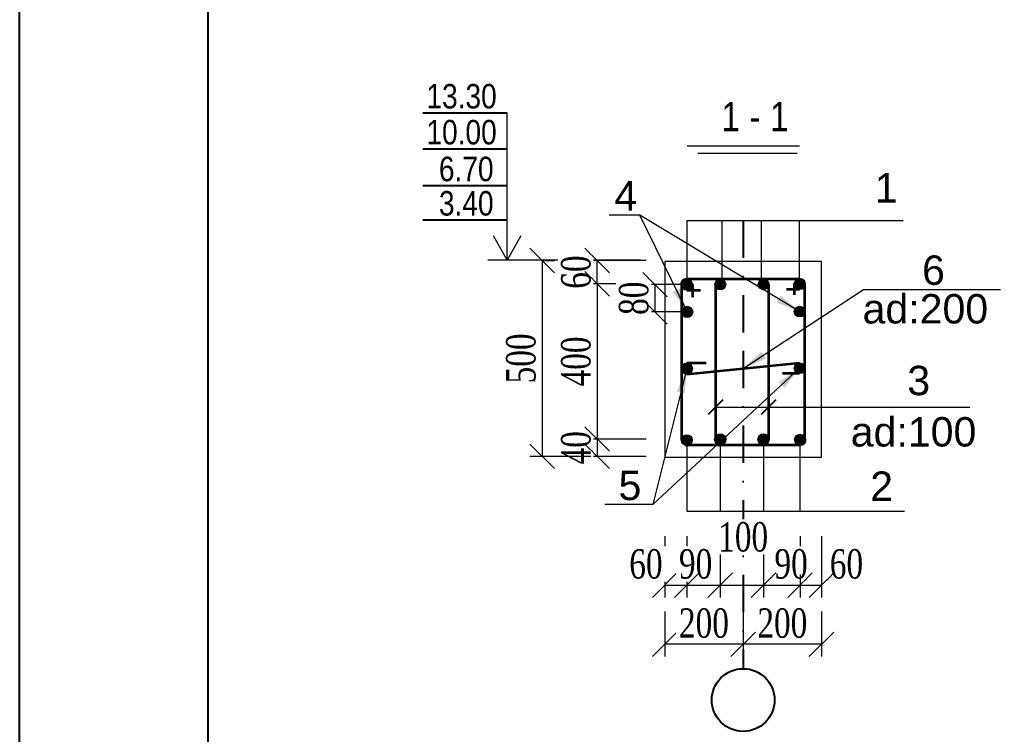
# Model space of a CAD drawing. Header units: millimetres. Extents: x -149347 to 251215, y -2929184 to -2541447.
# Drawn here: x 67574 to 77579, y -2815516 to -2808221 of the extents above; entities that cross this region are included whole.
import ezdxf

# ---------------------------------------------------------------- set-up
doc = ezdxf.new("R2010")
doc.units = ezdxf.units.MM
doc.linetypes.add('DASHDOTX2', pattern=[50.8, 25.4, -12.7, 0, -12.7])
doc.layers.add('APS_MADEIRA', color=35, linetype='Continuous', lineweight=15)
doc.styles.add('400', font='times.ttf', dxfattribs={"width": 0.75, "height": 300})
doc.styles.add('Arial', font='arial.ttf')
doc.styles.add('style1', font='A3TI(LA).TTF', dxfattribs={"height": 400})
doc.styles.add('style6', font='ARIALN.TTF', dxfattribs={"height": 300})
doc.styles.add('Times New  Roman', font='times.ttf')
doc.styles.add('yazitipi', font='ARIALN.TTF')
doc.dimstyles.new('DIM_100', dxfattribs={"dimscale": 100, "dimtxt": 250, "dimasz": 2.5, "dimexe": 1.25, "dimexo": 0.625, "dimtad": 1, "dimdec": 0, "dimtxsty": 'style1', "dimblk": 'OBLIQUE', "dimcen": 2.5, "dimdle": 1.25, "dimclrd": 251, "dimclre": 251, "dimaunit": 1, "dimadec": 3, "dimazin": 0, "dimtfac": 1, "dimtdec": 0, "dimtmove": 1, "dimatfit": 3, "dimfxl": 1.25, "dimlwd": 5, "dimlwe": 5, "dimarcsym": 0})
doc.dimstyles.new('sevda', dxfattribs={"dimscale": 100, "dimtxt": 2.8, "dimasz": 2.5, "dimexe": 1.25, "dimexo": 0.625, "dimtad": 1, "dimtxsty": 'yazitipi', "dimblk": 'OBLIQUE', "dimcen": 2.5, "dimclrd": 253, "dimclre": 253, "dimclrt": 73, "dimaunit": 1, "dimadec": 3, "dimazin": 0, "dimtfac": 1, "dimtmove": 1, "dimatfit": 3, "dimfxl": 1, "dimlwd": 9, "dimlwe": 9, "dimarcsym": 0})
doc.dimstyles.new('tebriz', dxfattribs={"dimtxt": 280, "dimasz": 150, "dimexe": 150, "dimexo": 0.625, "dimgap": 65, "dimtad": 1, "dimdec": 0, "dimdsep": 32, "dimtxsty": 'Times New  Roman', "dimblk": 'OBLIQUE', "dimcen": 0, "dimdle": 150, "dimclrd": 7, "dimclre": 256, "dimclrt": 256, "dimadec": 0, "dimazin": 0, "dimtfac": 1, "dimtdec": 0, "dimtmove": 0, "dimatfit": 3, "dimldrblk": 'OBLIQUE', "dimfxl": 1, "dimtolj": 1, "dimlwd": 15, "dimlwe": 9, "dimarcsym": 0})

# ---------------------------------------------------------------- blocks, each defined once
blk = doc.blocks.new('mekteb')
at = {"color": 0, "lineweight": 25}
blk.add_line((99643, -1849866), (99643, -1821466), dxfattribs=at)
at = {"color": 0, "lineweight": 25, "ltscale": 15}
blk.add_line((101643, -1849366), (101643, -1821966), dxfattribs=at)
blk = doc.blocks.new('_Oblique')
at = {"color": 0, "linetype": 'ByBlock', "lineweight": -2}
blk.add_line((-0.5, -0.5), (0.5, 0.5), dxfattribs=at)
blk = doc.blocks.new('*D804')
at = {"color": 251, "lineweight": 5, "ltscale": 50, "transparency": 16777216}
for p, q in [((73590, -2810917), (73340, -2810917)), ((73965, -2812502), (73340, -2812502))]:
    blk.add_line(p, q, dxfattribs=at)
at = {"color": 251, "linetype": 'ByBlock', "lineweight": 5, "ltscale": 50, "transparency": 16777216}
blk.add_line((73465, -2810915), (73465, -2812504), dxfattribs=at)
at = {"layer": 'Defpoints', "color": 0, "lineweight": 15, "ltscale": 50, "transparency": 16777216}
for p in [(73652, -2810917), (73465, -2812502), (74675, -2812502)]:
    blk.add_point(p, dxfattribs=at)
at = {"color": 251, "lineweight": 5, "ltscale": 50, "transparency": 16777216, "xscale": 250, "yscale": 250, "zscale": 250}
for p, rotation in [((73465, -2810917), 90), ((73465, -2812502), 270)]:
    blk.add_blockref('_Oblique', p, dxfattribs=dict(at, rotation=rotation))
at = {"color": 0, "lineweight": 15, "ltscale": 50, "transparency": 16777216, "insert": (73250, -2811710), "char_height": 300, "attachment_point": 5, "rotation": 90, "style": '400', "bg_fill": 3, "box_fill_scale": 1.1, "bg_fill_color": 9, "bg_fill_true_color": 13158600, "bg_fill_transparency": 0}
blk.add_mtext('400', dxfattribs=at)
blk = doc.blocks.new('*D805')
at = {"color": 251, "lineweight": 5, "ltscale": 50, "transparency": 16777216}
for p, q in [((73965, -2810679), (73340, -2810679)), ((73965, -2810917), (73340, -2810917))]:
    blk.add_line(p, q, dxfattribs=at)
at = {"color": 251, "linetype": 'ByBlock', "lineweight": 5, "ltscale": 50, "transparency": 16777216}
blk.add_line((73465, -2810918), (73465, -2810678), dxfattribs=at)
at = {"layer": 'Defpoints', "color": 0, "lineweight": 15, "ltscale": 50, "transparency": 16777216}
for p in [(74635, -2810679), (74685, -2810917)]:
    blk.add_point(p, dxfattribs=at)
at = {"color": 0, "lineweight": 15, "ltscale": 50, "transparency": 16777216, "insert": (73250, -2810798), "char_height": 300, "attachment_point": 5, "rotation": 90, "style": '400', "bg_fill": 3, "box_fill_scale": 1.1, "bg_fill_color": 9, "bg_fill_true_color": 13158600, "bg_fill_transparency": 0}
blk.add_mtext('60', dxfattribs=at)
at = {"layer": 'Defpoints', "color": 0, "lineweight": 15, "ltscale": 50, "transparency": 16777216}
blk.add_point((73465, -2810679), dxfattribs=at)
at = {"color": 251, "lineweight": 5, "ltscale": 50, "transparency": 16777216, "xscale": 250, "yscale": 250, "zscale": 250}
for p, rotation in [((73465, -2810679), 90), ((73465, -2810917), 270)]:
    blk.add_blockref('_Oblique', p, dxfattribs=dict(at, rotation=rotation))
blk = doc.blocks.new('*D806')
at = {"color": 251, "lineweight": 5, "ltscale": 50, "transparency": 16777216}
for p, q in [((73527, -2812502), (73340, -2812502)), ((73965, -2812679), (73340, -2812679))]:
    blk.add_line(p, q, dxfattribs=at)
at = {"color": 251, "linetype": 'ByBlock', "lineweight": 5, "ltscale": 50, "transparency": 16777216}
blk.add_line((73465, -2812501), (73465, -2812680), dxfattribs=at)
at = {"layer": 'Defpoints', "color": 0, "lineweight": 15, "ltscale": 50, "transparency": 16777216}
for p in [(73590, -2812502), (75275, -2812679)]:
    blk.add_point(p, dxfattribs=at)
at = {"color": 0, "lineweight": 15, "ltscale": 50, "transparency": 16777216, "insert": (73250, -2812591), "char_height": 300, "attachment_point": 5, "rotation": 90, "style": '400', "bg_fill": 3, "box_fill_scale": 1.1, "bg_fill_color": 9, "bg_fill_true_color": 13158600, "bg_fill_transparency": 0}
blk.add_mtext('40', dxfattribs=at)
at = {"layer": 'Defpoints', "color": 0, "lineweight": 15, "ltscale": 50, "transparency": 16777216}
blk.add_point((73465, -2812679), dxfattribs=at)
at = {"color": 251, "lineweight": 5, "ltscale": 50, "transparency": 16777216, "xscale": 250, "yscale": 250, "zscale": 250}
for p, rotation in [((73465, -2812502), 90), ((73465, -2812679), 270)]:
    blk.add_blockref('_Oblique', p, dxfattribs=dict(at, rotation=rotation))
blk = doc.blocks.new('*D807')
at = {"color": 251, "linetype": 'ByBlock', "lineweight": 5, "ltscale": 50, "transparency": 16777216}
blk.add_line((72904, -2810678), (72904, -2812680), dxfattribs=at)
at = {"color": 251, "lineweight": 5, "ltscale": 50, "transparency": 16777216}
for p, q in [((72904, -2810679), (73029, -2810679)), ((73402, -2812679), (72779, -2812679))]:
    blk.add_line(p, q, dxfattribs=at)
at = {"layer": 'Defpoints', "color": 0, "lineweight": 15, "ltscale": 50, "transparency": 16777216}
for p in [(72856, -2810679), (72904, -2812679), (73465, -2812679)]:
    blk.add_point(p, dxfattribs=at)
at = {"color": 251, "lineweight": 5, "ltscale": 50, "transparency": 16777216, "xscale": 250, "yscale": 250, "zscale": 250}
for p, rotation in [((72904, -2810679), 90), ((72904, -2812679), 270)]:
    blk.add_blockref('_Oblique', p, dxfattribs=dict(at, rotation=rotation))
at = {"color": 0, "lineweight": 15, "ltscale": 50, "transparency": 16777216, "insert": (72689, -2811679), "char_height": 300, "attachment_point": 5, "rotation": 90, "style": '400', "bg_fill": 3, "box_fill_scale": 1.1, "bg_fill_color": 9, "bg_fill_true_color": 13158600, "bg_fill_transparency": 0}
blk.add_mtext('500', dxfattribs=at)
blk = doc.blocks.new('*D808')
at = {"color": 251, "lineweight": 5, "ltscale": 50, "transparency": 16777216}
for p, q in [((74155, -2813493), (74155, -2814118)), ((74380, -2813493), (74380, -2814118))]:
    blk.add_line(p, q, dxfattribs=at)
at = {"color": 251, "linetype": 'ByBlock', "lineweight": 5, "ltscale": 50, "transparency": 16777216}
blk.add_line((74154, -2813993), (74381, -2813993), dxfattribs=at)
at = {"layer": 'Defpoints', "color": 0, "lineweight": 15, "ltscale": 50, "transparency": 16777216}
for p in [(74380, -2812737), (74155, -2812914), (74380, -2813993)]:
    blk.add_point(p, dxfattribs=at)
at = {"color": 251, "lineweight": 5, "ltscale": 50, "transparency": 16777216, "xscale": 250, "yscale": 250, "zscale": 250}
blk.add_blockref('_Oblique', (74380, -2813993), dxfattribs=at)
at = {"color": 0, "lineweight": 15, "ltscale": 50, "transparency": 16777216, "insert": (73963, -2813778), "char_height": 300, "attachment_point": 5, "style": '400', "bg_fill": 3, "box_fill_scale": 1.1, "bg_fill_color": 9, "bg_fill_true_color": 13158600, "bg_fill_transparency": 0}
blk.add_mtext('60', dxfattribs=at)
at = {"color": 251, "lineweight": 5, "ltscale": 50, "transparency": 16777216, "xscale": 250, "yscale": 250, "zscale": 250, "rotation": 180}
blk.add_blockref('_Oblique', (74155, -2813993), dxfattribs=at)
blk = doc.blocks.new('*D809')
at = {"color": 251, "lineweight": 5, "ltscale": 50, "transparency": 16777216}
for p, q in [((74721, -2813493), (74721, -2814118)), ((74380, -2813906), (74380, -2814118))]:
    blk.add_line(p, q, dxfattribs=at)
at = {"color": 251, "linetype": 'ByBlock', "lineweight": 5, "ltscale": 50, "transparency": 16777216}
blk.add_line((74378, -2813993), (74722, -2813993), dxfattribs=at)
at = {"layer": 'Defpoints', "color": 0, "lineweight": 15, "ltscale": 50, "transparency": 16777216}
for p in [(74721, -2812731), (74721, -2813993)]:
    blk.add_point(p, dxfattribs=at)
at = {"color": 0, "lineweight": 15, "ltscale": 50, "transparency": 16777216, "insert": (74470, -2813778), "char_height": 300, "attachment_point": 5, "style": '400', "bg_fill": 3, "box_fill_scale": 1.1, "bg_fill_color": 9, "bg_fill_true_color": 13158600, "bg_fill_transparency": 0}
blk.add_mtext('90', dxfattribs=at)
at = {"layer": 'Defpoints', "color": 0, "lineweight": 15, "ltscale": 50, "transparency": 16777216}
blk.add_point((74380, -2813843), dxfattribs=at)
at = {"color": 251, "lineweight": 5, "ltscale": 50, "transparency": 16777216, "xscale": 250, "yscale": 250, "zscale": 250, "rotation": 180}
blk.add_blockref('_Oblique', (74380, -2813993), dxfattribs=at)
at = {"color": 251, "lineweight": 5, "ltscale": 50, "transparency": 16777216, "xscale": 250, "yscale": 250, "zscale": 250}
blk.add_blockref('_Oblique', (74721, -2813993), dxfattribs=at)
blk = doc.blocks.new('*D810')
at = {"color": 251, "lineweight": 5, "ltscale": 50, "transparency": 16777216}
for p, q in [((75163, -2813493), (75163, -2814118)), ((74721, -2813759), (74721, -2814118))]:
    blk.add_line(p, q, dxfattribs=at)
at = {"color": 251, "linetype": 'ByBlock', "lineweight": 5, "ltscale": 50, "transparency": 16777216}
blk.add_line((74720, -2813993), (75164, -2813993), dxfattribs=at)
at = {"layer": 'Defpoints', "color": 0, "lineweight": 15, "ltscale": 50, "transparency": 16777216}
for p in [(75163, -2812614), (75163, -2813993)]:
    blk.add_point(p, dxfattribs=at)
at = {"color": 251, "lineweight": 5, "ltscale": 50, "transparency": 16777216, "xscale": 250, "yscale": 250, "zscale": 250, "rotation": 180}
blk.add_blockref('_Oblique', (74721, -2813993), dxfattribs=at)
at = {"color": 251, "lineweight": 5, "ltscale": 50, "transparency": 16777216, "xscale": 250, "yscale": 250, "zscale": 250}
blk.add_blockref('_Oblique', (75163, -2813993), dxfattribs=at)
at = {"color": 0, "lineweight": 15, "ltscale": 50, "transparency": 16777216, "insert": (74955, -2813502), "char_height": 300, "attachment_point": 5, "style": '400', "bg_fill": 3, "box_fill_scale": 1.1, "bg_fill_color": 9, "bg_fill_true_color": 13158600, "bg_fill_transparency": 0}
blk.add_mtext('100', dxfattribs=at)
at = {"layer": 'Defpoints', "color": 0, "lineweight": 15, "ltscale": 50, "transparency": 16777216}
blk.add_point((74721, -2813696), dxfattribs=at)
blk = doc.blocks.new('*D811')
at = {"color": 251, "lineweight": 5, "ltscale": 50, "transparency": 16777216}
for p, q in [((75535, -2813493), (75535, -2814118)), ((75163, -2813824), (75163, -2814118))]:
    blk.add_line(p, q, dxfattribs=at)
at = {"color": 251, "linetype": 'ByBlock', "lineweight": 5, "ltscale": 50, "transparency": 16777216}
blk.add_line((75161, -2813993), (75536, -2813993), dxfattribs=at)
at = {"layer": 'Defpoints', "color": 0, "lineweight": 15, "ltscale": 50, "transparency": 16777216}
for p in [(75535, -2812733), (75163, -2813761)]:
    blk.add_point(p, dxfattribs=at)
at = {"color": 0, "lineweight": 15, "ltscale": 50, "transparency": 16777216, "insert": (75444, -2813778), "char_height": 300, "attachment_point": 5, "style": '400', "bg_fill": 3, "box_fill_scale": 1.1, "bg_fill_color": 9, "bg_fill_true_color": 13158600, "bg_fill_transparency": 0}
blk.add_mtext('90', dxfattribs=at)
at = {"layer": 'Defpoints', "color": 0, "lineweight": 15, "ltscale": 50, "transparency": 16777216}
blk.add_point((75535, -2813993), dxfattribs=at)
at = {"color": 251, "lineweight": 5, "ltscale": 50, "transparency": 16777216, "xscale": 250, "yscale": 250, "zscale": 250, "rotation": 180}
blk.add_blockref('_Oblique', (75163, -2813993), dxfattribs=at)
at = {"color": 251, "lineweight": 5, "ltscale": 50, "transparency": 16777216, "xscale": 250, "yscale": 250, "zscale": 250}
blk.add_blockref('_Oblique', (75535, -2813993), dxfattribs=at)
blk = doc.blocks.new('*D812')
at = {"color": 251, "lineweight": 5, "ltscale": 50, "transparency": 16777216}
for p, q in [((75755, -2813493), (75755, -2814118)), ((75535, -2813885), (75535, -2814118))]:
    blk.add_line(p, q, dxfattribs=at)
at = {"color": 251, "linetype": 'ByBlock', "lineweight": 5, "ltscale": 50, "transparency": 16777216}
blk.add_line((75534, -2813993), (75756, -2813993), dxfattribs=at)
at = {"layer": 'Defpoints', "color": 0, "lineweight": 15, "ltscale": 50, "transparency": 16777216}
for p in [(75755, -2812914), (75535, -2813822), (75755, -2813993)]:
    blk.add_point(p, dxfattribs=at)
at = {"color": 251, "lineweight": 5, "ltscale": 50, "transparency": 16777216, "xscale": 250, "yscale": 250, "zscale": 250, "rotation": 180}
blk.add_blockref('_Oblique', (75535, -2813993), dxfattribs=at)
at = {"color": 0, "lineweight": 15, "ltscale": 50, "transparency": 16777216, "insert": (76009, -2813778), "char_height": 300, "attachment_point": 5, "style": '400', "bg_fill": 3, "box_fill_scale": 1.1, "bg_fill_color": 9, "bg_fill_true_color": 13158600, "bg_fill_transparency": 0}
blk.add_mtext('60', dxfattribs=at)
at = {"color": 251, "lineweight": 5, "ltscale": 50, "transparency": 16777216, "xscale": 250, "yscale": 250, "zscale": 250}
blk.add_blockref('_Oblique', (75755, -2813993), dxfattribs=at)
blk = doc.blocks.new('*D813')
at = {"color": 251, "lineweight": 5, "ltscale": 50, "transparency": 16777216}
for p, q in [((74955, -2814261), (74955, -2814722)), ((75755, -2814261), (75755, -2814722))]:
    blk.add_line(p, q, dxfattribs=at)
at = {"color": 251, "linetype": 'ByBlock', "lineweight": 5, "ltscale": 50, "transparency": 16777216}
blk.add_line((75756, -2814597), (74954, -2814597), dxfattribs=at)
at = {"layer": 'Defpoints', "color": 0, "lineweight": 15, "ltscale": 50, "transparency": 16777216}
for p in [(74955, -2814199), (75755, -2814199), (74955, -2814597)]:
    blk.add_point(p, dxfattribs=at)
at = {"color": 251, "lineweight": 5, "ltscale": 50, "transparency": 16777216, "xscale": 250, "yscale": 250, "zscale": 250, "rotation": 180}
blk.add_blockref('_Oblique', (74955, -2814597), dxfattribs=at)
at = {"color": 251, "lineweight": 5, "ltscale": 50, "transparency": 16777216, "xscale": 250, "yscale": 250, "zscale": 250}
blk.add_blockref('_Oblique', (75755, -2814597), dxfattribs=at)
at = {"color": 0, "lineweight": 15, "ltscale": 50, "transparency": 16777216, "insert": (75355, -2814382), "char_height": 300, "attachment_point": 5, "style": '400', "bg_fill": 3, "box_fill_scale": 1.1, "bg_fill_color": 9, "bg_fill_true_color": 13158600, "bg_fill_transparency": 0}
blk.add_mtext('200', dxfattribs=at)
blk = doc.blocks.new('*D814')
at = {"color": 251, "lineweight": 5, "ltscale": 50, "transparency": 16777216}
for p, q in [((74155, -2814261), (74155, -2814722)), ((74955, -2814261), (74955, -2814722))]:
    blk.add_line(p, q, dxfattribs=at)
at = {"color": 251, "linetype": 'ByBlock', "lineweight": 5, "ltscale": 50, "transparency": 16777216}
blk.add_line((74956, -2814597), (74154, -2814597), dxfattribs=at)
at = {"layer": 'Defpoints', "color": 0, "lineweight": 15, "ltscale": 50, "transparency": 16777216}
for p in [(74155, -2814199), (74955, -2814199), (74155, -2814597)]:
    blk.add_point(p, dxfattribs=at)
at = {"color": 251, "lineweight": 5, "ltscale": 50, "transparency": 16777216, "xscale": 250, "yscale": 250, "zscale": 250, "rotation": 180}
blk.add_blockref('_Oblique', (74155, -2814597), dxfattribs=at)
at = {"color": 251, "lineweight": 5, "ltscale": 50, "transparency": 16777216, "xscale": 250, "yscale": 250, "zscale": 250}
blk.add_blockref('_Oblique', (74955, -2814597), dxfattribs=at)
at = {"color": 0, "lineweight": 15, "ltscale": 50, "transparency": 16777216, "insert": (74555, -2814382), "char_height": 300, "attachment_point": 5, "style": '400', "bg_fill": 3, "box_fill_scale": 1.1, "bg_fill_color": 9, "bg_fill_true_color": 13158600, "bg_fill_transparency": 0}
blk.add_mtext('200', dxfattribs=at)
blk = doc.blocks.new('*D815')
at = {"color": 251, "lineweight": 5, "ltscale": 50, "transparency": 16777216}
for p, q in [((74317, -2810926), (73930, -2810926)), ((74317, -2811205), (73930, -2811205))]:
    blk.add_line(p, q, dxfattribs=at)
at = {"color": 251, "linetype": 'ByBlock', "lineweight": 5, "ltscale": 50, "transparency": 16777216}
blk.add_line((74055, -2810925), (74055, -2811206), dxfattribs=at)
at = {"layer": 'Defpoints', "color": 0, "lineweight": 15, "ltscale": 50, "transparency": 16777216}
for p in [(74380, -2810926), (74380, -2811205)]:
    blk.add_point(p, dxfattribs=at)
at = {"color": 0, "lineweight": 15, "ltscale": 50, "transparency": 16777216, "insert": (73840, -2811065), "char_height": 300, "attachment_point": 5, "rotation": 90, "style": '400', "bg_fill": 3, "box_fill_scale": 1.1, "bg_fill_color": 9, "bg_fill_true_color": 13158600, "bg_fill_transparency": 0}
blk.add_mtext('{\\fTimes New Roman|b0|i0|c238|p18;80}', dxfattribs=at)
at = {"layer": 'Defpoints', "color": 0, "lineweight": 15, "ltscale": 50, "transparency": 16777216}
blk.add_point((74055, -2811205), dxfattribs=at)
at = {"color": 251, "lineweight": 5, "ltscale": 50, "transparency": 16777216, "xscale": 250, "yscale": 250, "zscale": 250}
for p, rotation in [((74055, -2810926), 90), ((74055, -2811205), 270)]:
    blk.add_blockref('_Oblique', p, dxfattribs=dict(at, rotation=rotation))

msp = doc.modelspace()

# ---------------------------------------------------------------- hatches: boundary and pattern name
at = {"lineweight": 15, "ltscale": 15}
h = msp.add_hatch(color=7, dxfattribs=at)
h.dxf.hatch_style = 1
edge = h.paths.add_edge_path()
edge.add_arc((74379.68067, -2810926.07148), 57.78531, 0, 360)
h = msp.add_hatch(color=7, dxfattribs=at)
h.dxf.hatch_style = 1
edge = h.paths.add_edge_path()
edge.add_arc((74721.84899, -2810924.2061), 54.7577, 0, 360)
h = msp.add_hatch(color=7, dxfattribs=at)
h.dxf.hatch_style = 1
edge = h.paths.add_edge_path()
edge.add_arc((75163.49524, -2810924.2061), 53.67568, 0, 360)
h = msp.add_hatch(color=7, dxfattribs=at)
h.dxf.hatch_style = 1
edge = h.paths.add_edge_path()
edge.add_arc((75530.73846, -2810922.75728), 54.4711, 0, 360)
h = msp.add_hatch(color=7, dxfattribs=at)
h.dxf.hatch_style = 1
edge = h.paths.add_edge_path()
edge.add_arc((75530.73846, -2811201.40197), 54.4711, 0, 360)
h = msp.add_hatch(color=7, dxfattribs=at)
h.dxf.hatch_style = 1
edge = h.paths.add_edge_path()
edge.add_arc((75530.73846, -2811780.03229), 54.4711, 0, 360)
h = msp.add_hatch(color=7, dxfattribs=at)
h.dxf.hatch_style = 1
edge = h.paths.add_edge_path()
edge.add_arc((74379.68067, -2812511.6545), 54.4711, 0, 360)
h = msp.add_hatch(color=7, dxfattribs=at)
h.dxf.hatch_style = 1
edge = h.paths.add_edge_path()
edge.add_arc((74720.86894, -2812504.91361), 57.1346, 0, 360)
h = msp.add_hatch(color=7, dxfattribs=at)
h.dxf.hatch_style = 1
edge = h.paths.add_edge_path()
edge.add_arc((75162.51519, -2812504.91361), 57.1346, 0, 360)
h = msp.add_hatch(color=7, dxfattribs=at)
h.dxf.hatch_style = 1
edge = h.paths.add_edge_path()
edge.add_arc((75534.87933, -2812507.57711), 54.4711, 0, 360)

# ---------------------------------------------------------------- linework, layer by layer
at = {"color": 7}
for p, q in [((71685.62895, -2809172.48486), (72547.47187, -2809172.48486)), ((71685.62895, -2809539.51022), (72547.47187, -2809539.51022)), ((71685.62895, -2809915.03364), (72547.47187, -2809915.03364)), ((71685.62895, -2810265.68654), (72547.47187, -2810265.68654))]:
    msp.add_line(p, q, dxfattribs=at)
at = {"lineweight": 9}
for p, q in [((74383.27112, -2809509.65457), (75529.61193, -2809509.65457)), ((74493.74272, -2809584.69195), (75504.73284, -2809584.69195))]:
    msp.add_line(p, q, dxfattribs=at)
at = {"color": 252, "linetype": 'DASHDOTX2', "ltscale": 15, "true_color": 0xa97986}
for p, q in [((74955.20956, -2810271.74494), (74955.20956, -2811601.47853)), ((74955.20956, -2811601.47853), (74955.20956, -2814845.61512))]:
    msp.add_line(p, q, dxfattribs=at)
at = {"color": 7, "lineweight": 15, "ltscale": 15}
for p, q in [((74155.20956, -2810688.24588), (74155.20956, -2812688.24588)), ((75755.20956, -2810688.24588), (74155.20956, -2810688.24588)), ((75755.20956, -2811601.47853), (75755.20956, -2810688.24588)), ((75755.20956, -2812688.24588), (75755.20956, -2811601.47853)), ((74155.20956, -2812688.24588), (75755.20956, -2812688.24588))]:
    msp.add_line(p, q, dxfattribs=at)
at = {"color": 7, "lineweight": 35, "ltscale": 15}
for p, q in [((74325.20956, -2810906.78314), (74325.20956, -2811601.47853)), ((74437.1938, -2810920.46963), (74437.1938, -2811054.35193)), ((74671.45527, -2810924.2061), (74671.45527, -2811601.47853)), ((75213.88895, -2810924.2061), (75213.88895, -2811601.47853)), ((75476.9502, -2810914.15934), (75476.9502, -2811029.18995)), ((75585.20956, -2811601.47853), (75585.20956, -2810926.07148)), ((74379.68055, -2810983.85679), (74521.40146, -2810983.85679)), ((75530.73846, -2810977.22839), (75396.87775, -2810977.22839)), ((74325.20956, -2811601.47853), (74325.20956, -2812511.6545)), ((74671.45527, -2811601.47853), (74671.45527, -2812509.78911)), ((75213.88895, -2811601.47853), (75213.88895, -2812509.78911)), ((75585.20956, -2812511.6545), (75585.20956, -2811601.47853)), ((74359.00278, -2812562.04821), (75534.87933, -2812562.04821))]:
    msp.add_line(p, q, dxfattribs=at)
msp.add_lwpolyline([(75530.73846, -2811834.5034), (75356.14525, -2811834.5034)], dxfattribs=at)
at = {"color": 7, "lineweight": 15, "ltscale": 15}
for centre, radius in [((74379.68067, -2810926.07148), 57.78531), ((74721.84899, -2810924.2061), 54.7577), ((75163.49524, -2810924.2061), 53.67568), ((75530.73846, -2810922.75728), 54.4711), ((75530.73846, -2811201.40197), 54.4711), ((75530.73846, -2811780.03229), 54.4711), ((74379.68067, -2812511.6545), 54.4711), ((74720.86894, -2812504.91361), 57.1346), ((75162.51519, -2812504.91361), 57.1346), ((75534.87933, -2812507.57711), 54.4711)]:
    msp.add_circle(centre, radius, dxfattribs=at)
msp.add_circle((74955.20956, -2815165.61512), 320)
at = {"layer": 'APS_MADEIRA', "color": 7, "lineweight": 9, "ltscale": 25}
for p, q in [((74384.12799, -2810906.62813), (74384.12799, -2810271.74494)), ((74384.12799, -2810271.74494), (76588.63841, -2810271.74494)), ((74741.99673, -2810907.61916), (74741.99673, -2810271.74494)), ((75143.64008, -2810908.70117), (75143.64008, -2810271.74494)), ((75530.73846, -2810909.77093), (75530.73846, -2810271.74494)), ((74379.68067, -2812566.12561), (74379.68067, -2813238.62155)), ((74720.86894, -2812562.04821), (74720.86894, -2813234.54416)), ((75162.51537, -2812562.04821), (75162.51537, -2813234.54416)), ((75534.87933, -2812562.04821), (75534.87933, -2813234.54416)), ((74379.68067, -2813238.62155), (76602.18375, -2813238.62155))]:
    msp.add_line(p, q, dxfattribs=at)
at = {"layer": 'APS_MADEIRA', "color": 7, "lineweight": 15, "ltscale": 25}
for p, q in [((73904.12002, -2810677.62138), (72350.876, -2810677.62138)), ((75530.73846, -2810868.28618), (75530.73846, -2810868.28616))]:
    msp.add_line(p, q, dxfattribs=at)
at = {"layer": 'APS_MADEIRA', "color": 7, "lineweight": 30, "ltscale": 25}
for centre, radius, start, end in [((74379.68067, -2810926.07148), 57.78531, 90, 180), ((75530.73846, -2810922.75728), 54.4711, 0, 90), ((75534.87933, -2812507.57711), 54.4711, 270, 0)]:
    msp.add_arc(centre, radius, start, end, dxfattribs=at)

# ---------------------------------------------------------------- block references
at = {"lineweight": 15, "xscale": 0.962501317234829, "yscale": 0.962501317234829, "zscale": 0.962501317234829}
msp.add_blockref('mekteb', (-28332.96186, -1045809.23759), dxfattribs=at)

# ---------------------------------------------------------------- texts
at = {"lineweight": 9, "char_height": 250, "width": 23109.777632, "attachment_point": 1, "style": 'style6'}
for s, insert in [('{\\fArial Narrow|b0|i0|c238|p34;13.30}', (71724.07892, -2808877.87717)), ('{\\fArial Narrow|b0|i0|c238|p34;10.00}', (71724.07892, -2809244.90252)), ('{\\fArial Narrow|b0|i0|c238|p34;6.70}', (71851.41525, -2809620.42594)), ('3.{\\fArial Narrow|b0|i0|c238|p34;40}', (71851.41525, -2809971.07884))]:
    msp.add_mtext(s, dxfattribs=dict(at, insert=insert))
at = {"insert": (73298.78726, -2809061.0096), "char_height": 300, "width": 7294.1167988, "attachment_point": 1, "style": 'style6'}
msp.add_mtext('              {\\fArial Narrow|b0|i0|c238|p34; }1{\\fArial Narrow|b0|i0|c238|p34; }-{\\fArial Narrow|b0|i0|c238|p34; }1{\\fArial Narrow|b0|i0|c238|p34; }', dxfattribs=at)
at = {"layer": 'APS_MADEIRA', "color": 7, "lineweight": 9, "ltscale": 25, "style": 'Arial'}
for s, p in [('ad:200', (76173.01424, -2811322.23597)), ('ad:100', (76052.49782, -2812577.97596))]:
    msp.add_text(s, height=300, dxfattribs=at).set_placement(p)
at = {"layer": 'APS_MADEIRA', "color": 7, "lineweight": 9, "ltscale": 25, "char_height": 300, "attachment_point": 1, "style": 'Arial'}
for s, insert in [('  \\P1', (76297.51229, -2809287.77645)), ('{\\fArial|b0|i0|c238|p34;4}', (73640.78864, -2809869.8074)), ('{\\fArial|b0|i0|c238|p34;6}', (76780.10752, -2810628.21347)), ('3', (76629.38834, -2811754.32761)), (' \\P 2', (76134.72876, -2812332.94846))]:
    msp.add_mtext_dynamic_manual_height_columns(s, width=488.0335854, gutter_width=12.5, heights=[0], dxfattribs=dict(at, insert=insert))

# ---------------------------------------------------------------- leaders
at = {"color": 1, "lineweight": 15, "ltscale": 15}
msp.add_leader([(74955.20956, -2811783.34649), (76183.72175, -2810976.26711), (77579.18637, -2810976.26711)], dimstyle='sevda', override={"dimgap": 0.625, "dimtad": 0}, dxfattribs=at)
at = {"color": 2, "lineweight": 15, "ltscale": 15}
msp.add_leader([(75213.88895, -2812176.40201), (77269.15895, -2812176.40201)], dimstyle='tebriz', dxfattribs=at)

# ---------------------------------------------------------------- next in the draw order: dimensions: what is measured, and where the dimension line sits
at = {"color": 7, "lineweight": 15, "ltscale": 50}
for base, p1, p2, angle, text, picture, middle in [((73464.82198, -2812502.34192), (73652.32198, -2810916.69698), (74675.21864, -2812502.34192), 90, '400', '*D804', (73249.72645, -2811709.51945)), ((74955.20956, -2814596.71887), (75755.20956, -2814198.7878), (74955.20956, -2814198.7878), 180, '200', '*D813', (75355.20956, -2814381.62334))]:
    dim = msp.add_linear_dim(base=base, p1=p1, p2=p2, angle=angle, text=text, dimstyle='DIM_100', override={"dimscale": 1, "dimtxt": 300, "dimasz": 250, "dimexe": 125, "dimexo": 62.5, "dimgap": 62.5, "dimtxsty": '400', "dimcen": 250, "dimfxl": 500, "dimfxlon": 1, "dimtfill": 1, "dimtfillclr": 256, "dimarcsym": 1}, dxfattribs=at)
    dim.commit()
    dim.dimension.update_dxf_attribs({"geometry": picture, "text_midpoint": middle})

# ---------------------------------------------------------------- next in the draw order: hatches: boundary and pattern name
at = {"lineweight": 15, "ltscale": 15}
h = msp.add_hatch(color=7, dxfattribs=at)
h.dxf.hatch_style = 1
edge = h.paths.add_edge_path()
edge.add_arc((74382.99487, -2811204.71617), 57.78531, 0, 360)
h = msp.add_hatch(color=7, dxfattribs=at)
h.dxf.hatch_style = 1
edge = h.paths.add_edge_path()
edge.add_arc((74379.68067, -2811783.34649), 57.78531, 0, 360)

# ---------------------------------------------------------------- next in the draw order: linework, layer by layer
at = {"color": 7, "lineweight": 35, "ltscale": 15}
for points in [[(74379.68067, -2811841.1318), (75530.73846, -2811725.56119)], [(74379.68067, -2811725.56119), (74579.28016, -2811725.56119)]]:
    msp.add_lwpolyline(points, dxfattribs=at)
at = {"color": 7, "lineweight": 15, "ltscale": 15}
for centre in [(74382.99487, -2811204.71617), (74379.68067, -2811783.34649)]:
    msp.add_circle(centre, 57.78531, dxfattribs=at)

# ---------------------------------------------------------------- next in the draw order: dimensions: what is measured, and where the dimension line sits
at = {"color": 7, "lineweight": 15, "ltscale": 50}
for base, p1, p2, text, picture, middle in [((73464.82198, -2810678.87138), (74685.21864, -2810916.69698), (74635.01943, -2810678.87138), '60', '*D805', (73464.82198, -2810797.78418)), ((73464.82198, -2812678.87138), (73589.82198, -2812502.34192), (75275.37961, -2812678.87138), '40', '*D806', (73464.82198, -2812590.63761))]:
    dim = msp.add_linear_dim(base=base, p1=p1, p2=p2, angle=90, text=text, dimstyle='DIM_100', override={"dimscale": 1, "dimtxt": 300, "dimasz": 250, "dimexe": 125, "dimexo": 62.5, "dimgap": 62.5, "dimtxsty": '400', "dimcen": 250, "dimfxl": 500, "dimfxlon": 1, "dimtfill": 1, "dimtfillclr": 256, "dimarcsym": 1}, dxfattribs=at)
    dim.commit()
    dim.dimension.update_dxf_attribs({"geometry": picture, "text_midpoint": middle, "dimtype": 160})
dim = msp.add_linear_dim(base=(74155.20956, -2814596.71887), p1=(74955.20956, -2814198.7878), p2=(74155.20956, -2814198.7878), angle=180, text='200', dimstyle='DIM_100', override={"dimscale": 1, "dimtxt": 300, "dimasz": 250, "dimexe": 125, "dimexo": 62.5, "dimgap": 62.5, "dimtxsty": '400', "dimcen": 250, "dimfxl": 500, "dimfxlon": 1, "dimtfill": 1, "dimtfillclr": 256, "dimarcsym": 1}, dxfattribs=at)
dim.commit()
dim.dimension.update_dxf_attribs({"geometry": '*D814', "text_midpoint": (74555.20956, -2814381.62334)})

# ---------------------------------------------------------------- next in the draw order: leaders
at = {"color": 2, "lineweight": 15, "ltscale": 15}
msp.add_leader([(74671.45527, -2812176.40201), (77269.15895, -2812176.40201)], dimstyle='tebriz', dxfattribs=at)

# ---------------------------------------------------------------- next in the draw order: linework, layer by layer
at = {"color": 7, "lineweight": 35, "ltscale": 15}
msp.add_line((74379.68067, -2810868.28618), (75530.73846, -2810868.28618), dxfattribs=at)

# ---------------------------------------------------------------- next in the draw order: dimensions: what is measured, and where the dimension line sits
at = {"color": 7, "lineweight": 15, "ltscale": 50}
dim = msp.add_linear_dim(base=(72904.20002, -2812678.87138), p1=(72855.606, -2810678.87138), p2=(73464.82198, -2812678.87138), angle=90, text='500', dimstyle='DIM_100', override={"dimscale": 1, "dimtxt": 300, "dimasz": 250, "dimexe": 125, "dimexo": 62.5, "dimgap": 62.5, "dimtxsty": '400', "dimcen": 250, "dimfxl": 500, "dimfxlon": 1, "dimtfill": 1, "dimtfillclr": 256, "dimarcsym": 1}, dxfattribs=at)
dim.commit()
dim.dimension.update_dxf_attribs({"geometry": '*D807', "text_midpoint": (72689.10449, -2811678.87138)})
dim = msp.add_linear_dim(base=(74379.68067, -2813993.22218), p1=(74155.20956, -2812913.83994), p2=(74379.68067, -2812737.24856), text='60', dimstyle='DIM_100', override={"dimscale": 1, "dimtxt": 300, "dimasz": 250, "dimexe": 125, "dimexo": 62.5, "dimgap": 62.5, "dimtxsty": '400', "dimcen": 250, "dimfxl": 500, "dimfxlon": 1, "dimtfill": 1, "dimtfillclr": 256, "dimarcsym": 1}, dxfattribs=at)
dim.commit()
dim.dimension.update_dxf_attribs({"geometry": '*D808', "text_midpoint": (73962.54475, -2813993.22218), "dimtype": 160})

# ---------------------------------------------------------------- next in the draw order: linework, layer by layer
at = {"color": 7, "lineweight": 15}
for points in [[(72547.47187, -2810677.62138), (72547.47187, -2809172.48486)], [(72685.64478, -2810429.38399), (72547.47187, -2810677.62138), (72409.29896, -2810429.38399)]]:
    msp.add_lwpolyline(points, dxfattribs=at)

# ---------------------------------------------------------------- next in the draw order: texts
at = {"layer": 'APS_MADEIRA', "color": 7, "lineweight": 9, "ltscale": 25, "insert": (73683.75242, -2812824.97583), "char_height": 300, "attachment_point": 1, "style": 'Arial'}
msp.add_mtext_dynamic_manual_height_columns('{\\fArial|b0|i0|c238|p34;5}', width=488.0335854, gutter_width=12.5, heights=[0], dxfattribs=at)

# ---------------------------------------------------------------- next in the draw order: dimensions: what is measured, and where the dimension line sits
at = {"color": 7, "lineweight": 15, "ltscale": 50}
dim = msp.add_linear_dim(base=(74055.2247, -2811204.71617), p1=(74379.68067, -2810926.07148), p2=(74379.68067, -2811204.71617), angle=90, text='{\\fTimes New Roman|b0|i0|c238|p18;80}', dimstyle='DIM_100', override={"dimscale": 1, "dimtxt": 300, "dimasz": 250, "dimexe": 125, "dimexo": 62.5, "dimgap": 62.5, "dimtxsty": '400', "dimcen": 250, "dimfxl": 500, "dimfxlon": 1, "dimtfill": 1, "dimtfillclr": 256, "dimarcsym": 1}, dxfattribs=at)
dim.commit()
dim.dimension.update_dxf_attribs({"geometry": '*D815', "text_midpoint": (74055.2247, -2811065.39383), "dimtype": 160})
dim = msp.add_linear_dim(base=(74720.86894, -2813993.22218), p1=(74379.68067, -2813843.04989), p2=(74720.86894, -2812730.50766), text='90', dimstyle='DIM_100', override={"dimscale": 1, "dimtxt": 300, "dimasz": 250, "dimexe": 125, "dimexo": 62.5, "dimgap": 62.5, "dimtxsty": '400', "dimcen": 250, "dimfxl": 500, "dimfxlon": 1, "dimtfill": 1, "dimtfillclr": 256, "dimarcsym": 1}, dxfattribs=at)
dim.commit()
dim.dimension.update_dxf_attribs({"geometry": '*D809', "text_midpoint": (74469.90038, -2813993.22218), "dimtype": 160})

# ---------------------------------------------------------------- next in the draw order: dimensions: what is measured, and where the dimension line sits
dim = msp.add_linear_dim(base=(75162.51519, -2813993.22218), p1=(74720.86894, -2813696.30468), p2=(75162.51519, -2812614.361), text='100', dimstyle='DIM_100', override={"dimscale": 1, "dimtxt": 300, "dimasz": 250, "dimexe": 125, "dimexo": 62.5, "dimgap": 62.5, "dimtxsty": '400', "dimcen": 250, "dimfxl": 500, "dimfxlon": 1, "dimtfill": 1, "dimtfillclr": 256, "dimarcsym": 1}, dxfattribs=at)
dim.commit()
dim.dimension.update_dxf_attribs({"geometry": '*D810', "text_midpoint": (74955.20956, -2813716.97047), "dimtype": 160})

# ---------------------------------------------------------------- next in the draw order: leaders
at = {"color": 1, "lineweight": 15, "ltscale": 15}
for points in [[(74382.99487, -2811204.71617), (73901.70968, -2810217.25938), (73588.89579, -2810217.25938)], [(75530.73846, -2811201.40197), (73901.70968, -2810217.25938)], [(74379.68067, -2811783.34649), (74032.82239, -2813168.75004), (73543.71064, -2813168.75004)]]:
    msp.add_leader(points, dimstyle='sevda', override={"dimgap": 0.625, "dimtad": 0}, dxfattribs=at)

# ---------------------------------------------------------------- next in the draw order: dimensions: what is measured, and where the dimension line sits
at = {"color": 7, "lineweight": 15, "ltscale": 50}
dim = msp.add_linear_dim(base=(75534.87933, -2813993.22218), p1=(75162.51519, -2813761.10956), p2=(75534.87933, -2812733.17116), text='90', dimstyle='DIM_100', override={"dimscale": 1, "dimtxt": 300, "dimasz": 250, "dimexe": 125, "dimexo": 62.5, "dimgap": 62.5, "dimtxsty": '400', "dimcen": 250, "dimfxl": 500, "dimfxlon": 1, "dimtfill": 1, "dimtfillclr": 256, "dimarcsym": 1}, dxfattribs=at)
dim.commit()
dim.dimension.update_dxf_attribs({"geometry": '*D811', "text_midpoint": (75444.40224, -2813993.22218), "dimtype": 160})

# ---------------------------------------------------------------- next in the draw order: dimensions: what is measured, and where the dimension line sits
dim = msp.add_linear_dim(base=(75755.20956, -2813993.22218), p1=(75534.87933, -2813822.01621), p2=(75755.20956, -2812913.83994), text='60', dimstyle='DIM_100', override={"dimscale": 1, "dimtxt": 300, "dimasz": 250, "dimexe": 125, "dimexo": 62.5, "dimgap": 62.5, "dimtxsty": '400', "dimcen": 250, "dimfxl": 500, "dimfxlon": 1, "dimtfill": 1, "dimtfillclr": 256, "dimarcsym": 1}, dxfattribs=at)
dim.commit()
dim.dimension.update_dxf_attribs({"geometry": '*D812', "text_midpoint": (76008.90301, -2813993.22218), "dimtype": 160})

# ---------------------------------------------------------------- next in the draw order: leaders
at = {"color": 1, "lineweight": 15, "ltscale": 15}
msp.add_leader([(75530.73846, -2811780.03229), (74032.82239, -2813168.75004)], dimstyle='sevda', override={"dimgap": 0.625, "dimtad": 0}, dxfattribs=at)

doc.saveas('drawing.dxf')
